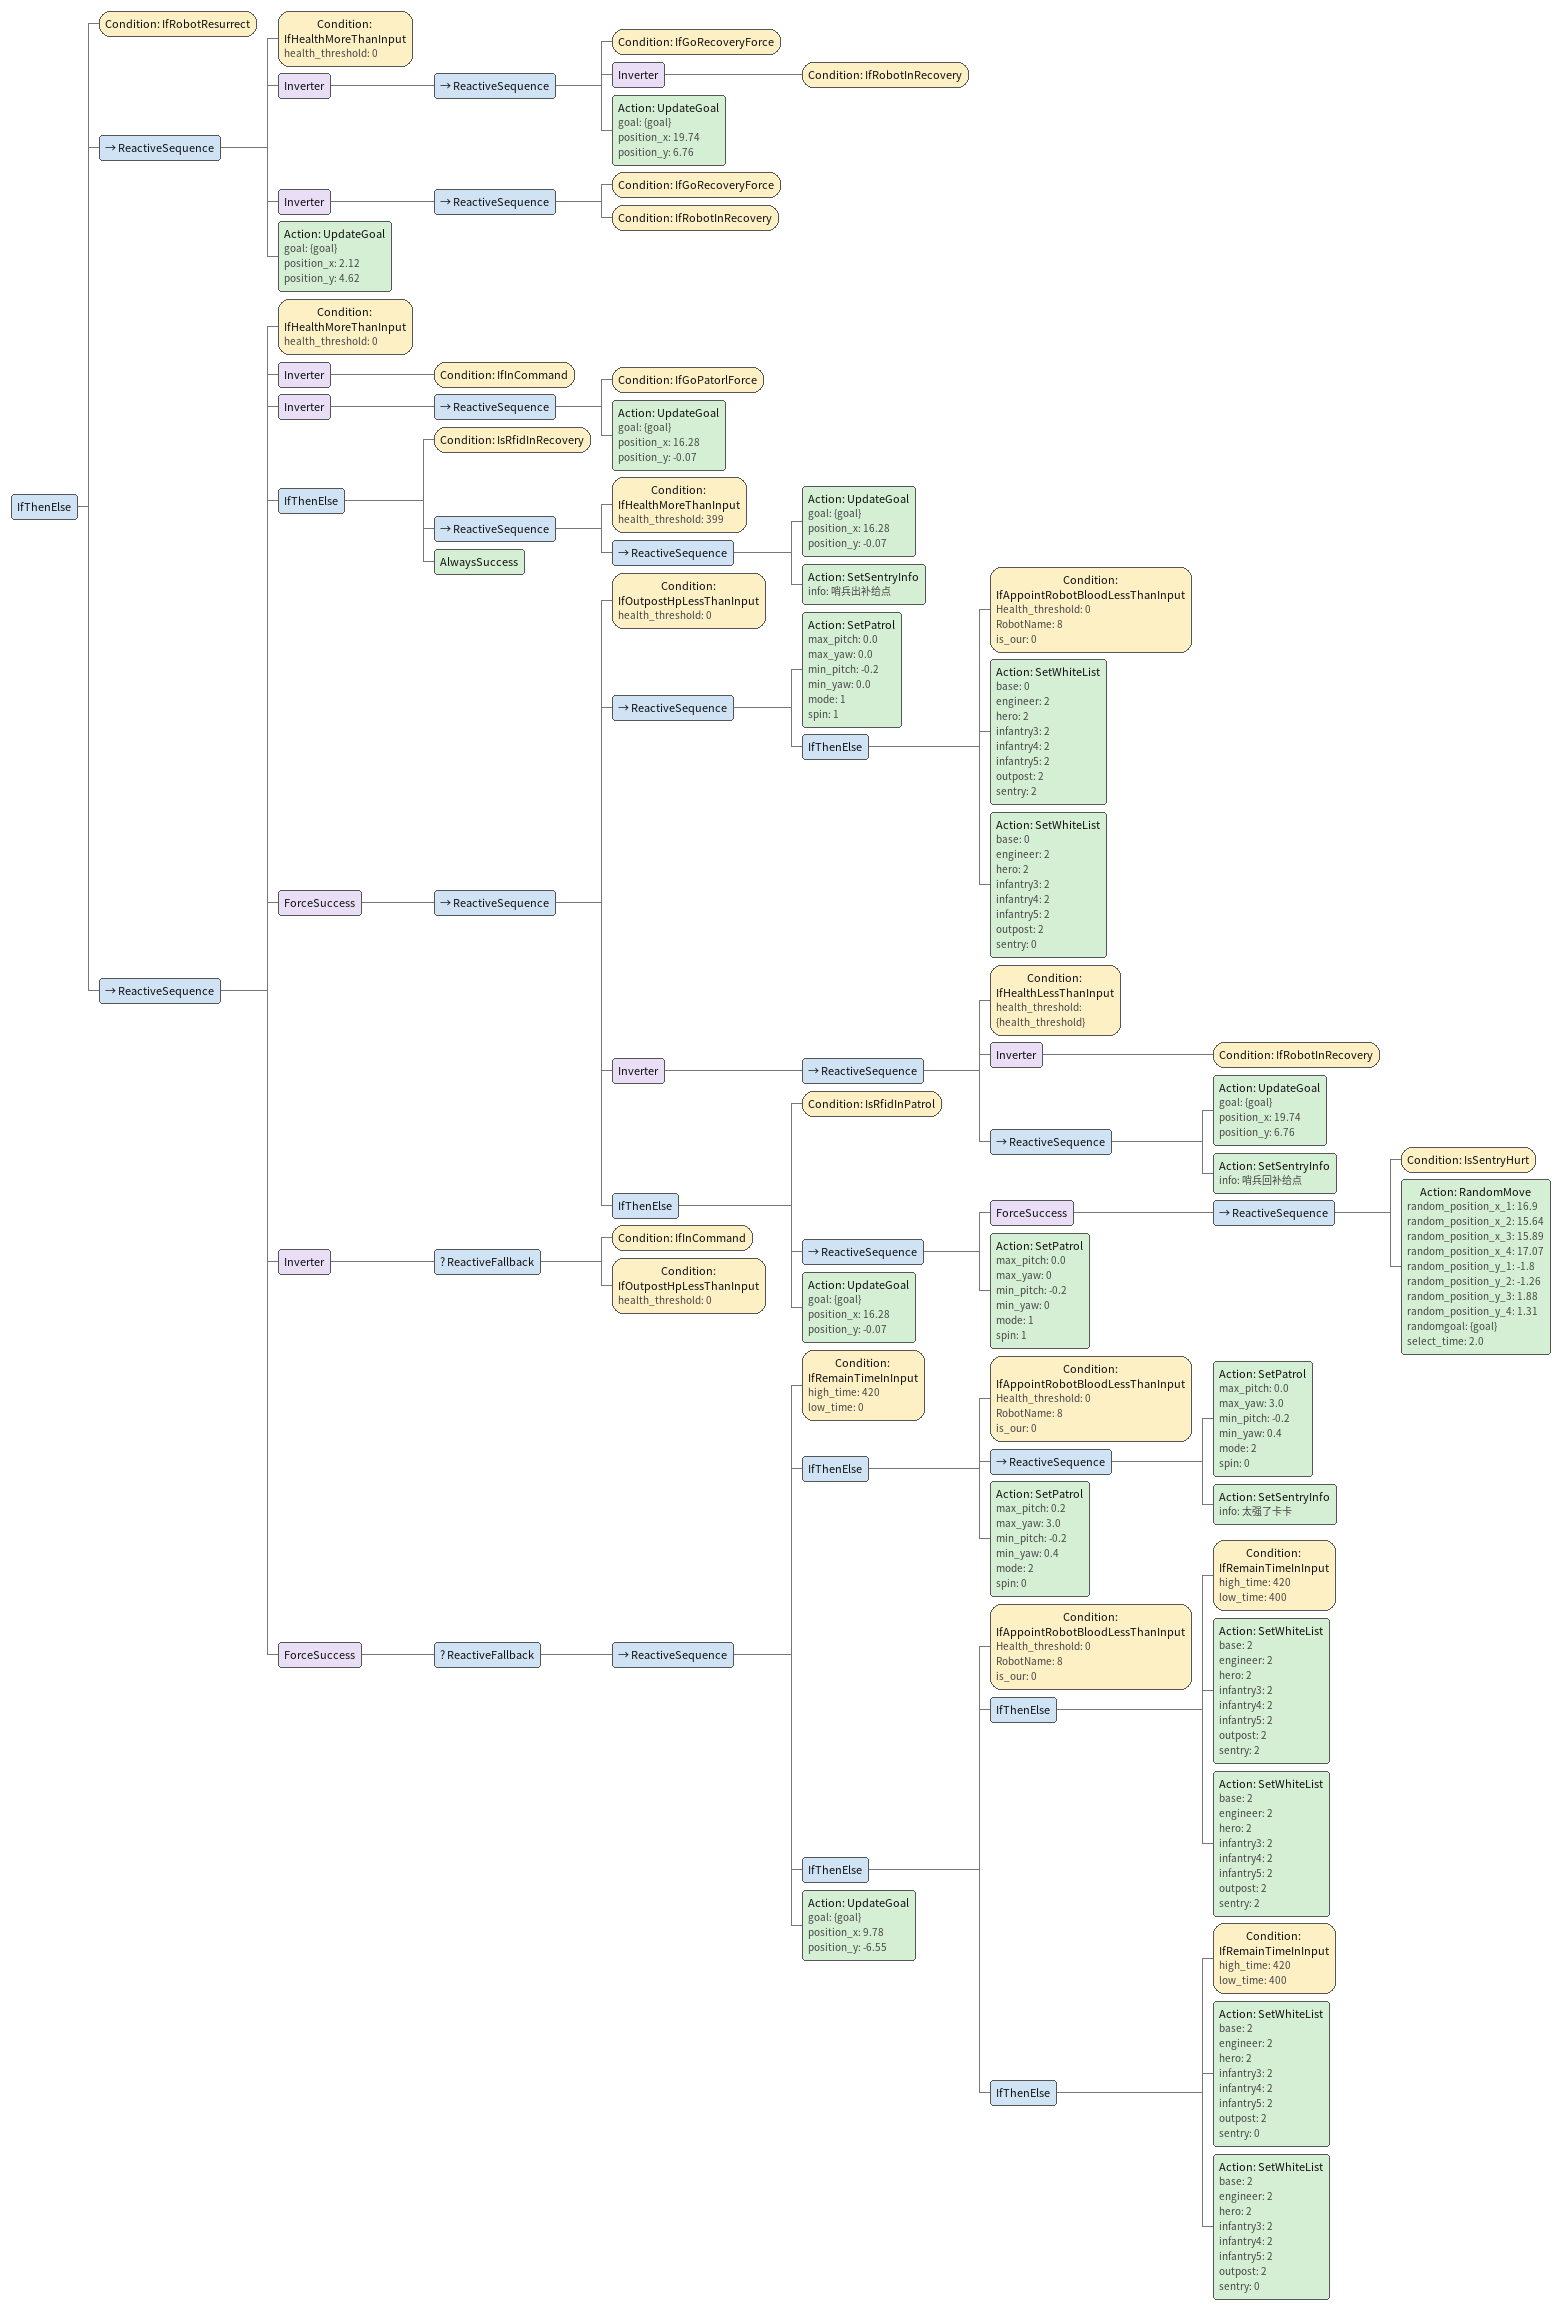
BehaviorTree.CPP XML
<IfThenElse>
    <Condition ID="IfRobotResurrect"/>
    <ReactiveSequence>
        <Condition ID="IfHealthMoreThanInput" health_threshold="0"/>
        <Inverter>
            <ReactiveSequence>
                <Condition ID="IfGoRecoveryForce"/>
                <Inverter>
                    <Condition ID="IfRobotInRecovery"/>
                </Inverter>
                <Action ID="UpdateGoal" goal="{goal}" position_x="19.74" position_y="6.76"/>
            </ReactiveSequence>
        </Inverter>
        <Inverter>
            <ReactiveSequence>
                <Condition ID="IfGoRecoveryForce"/>
                <Condition ID="IfRobotInRecovery"/>
            </ReactiveSequence>
        </Inverter>
        <Action ID="UpdateGoal" goal="{goal}" position_x="2.12" position_y="4.62"/>
    </ReactiveSequence>
    <ReactiveSequence>
        <Condition ID="IfHealthMoreThanInput" health_threshold="0"/>
        <Inverter>
            <Condition ID="IfInCommand"/>
        </Inverter>
        <Inverter>
            <ReactiveSequence>
                <Condition ID="IfGoPatorlForce"/>
                <Action ID="UpdateGoal" goal="{goal}" position_x="16.28" position_y="-0.07"/>
            </ReactiveSequence>
        </Inverter>
        <IfThenElse>
            <Condition ID="IsRfidInRecovery"/>
            <ReactiveSequence>
                <Condition ID="IfHealthMoreThanInput" health_threshold="399"/>
                <ReactiveSequence>
                    <Action ID="UpdateGoal" goal="{goal}" position_x="16.28" position_y="-0.07"/>
                    <Action ID="SetSentryInfo" info="哨兵出补给点"/>
                </ReactiveSequence>
            </ReactiveSequence>
            <AlwaysSuccess/>
        </IfThenElse>
        <ForceSuccess>
            <ReactiveSequence>
                <Condition ID="IfOutpostHpLessThanInput" health_threshold="0"/>
                <ReactiveSequence>
                    <Action ID="SetPatrol" max_pitch="0.0" max_yaw="0.0" min_pitch="-0.2" min_yaw="0.0" mode="1" spin="1"/>
                    <IfThenElse>
                        <Condition Health_threshold="0" ID="IfAppointRobotBloodLessThanInput" RobotName="8" is_our="0"/>
                        <Action ID="SetWhiteList" base="0" engineer="2" hero="2" infantry3="2" infantry4="2" infantry5="2" outpost="2" sentry="2"/>
                        <Action ID="SetWhiteList" base="0" engineer="2" hero="2" infantry3="2" infantry4="2" infantry5="2" outpost="2" sentry="0"/>
                    </IfThenElse>
                </ReactiveSequence>
                <Inverter>
                    <ReactiveSequence>
                        <Condition ID="IfHealthLessThanInput" health_threshold="{health_threshold}"/>
                        <Inverter>
                            <Condition ID="IfRobotInRecovery"/>
                        </Inverter>
                        <ReactiveSequence>
                            <Action ID="UpdateGoal" goal="{goal}" position_x="19.74" position_y="6.76"/>
                            <Action ID="SetSentryInfo" info="哨兵回补给点"/>
                        </ReactiveSequence>
                    </ReactiveSequence>
                </Inverter>
                <IfThenElse>
                    <Condition ID="IsRfidInPatrol"/>
                    <ReactiveSequence>
                        <ForceSuccess>
                            <ReactiveSequence>
                                <Condition ID="IsSentryHurt"/>
                                <Action ID="RandomMove" random_position_x_1="16.9" random_position_x_2="15.64" random_position_x_3="15.89" random_position_x_4="17.07" random_position_y_1="-1.8" random_position_y_2="-1.26" random_position_y_3="1.88" random_position_y_4="1.31" randomgoal="{goal}" select_time="2.0"/>
                            </ReactiveSequence>
                        </ForceSuccess>
                        <Action ID="SetPatrol" max_pitch="0.0" max_yaw="0" min_pitch="-0.2" min_yaw="0" mode="1" spin="1"/>
                    </ReactiveSequence>
                    <Action ID="UpdateGoal" goal="{goal}" position_x="16.28" position_y="-0.07"/>
                </IfThenElse>
            </ReactiveSequence>
        </ForceSuccess>
        <Inverter>
            <ReactiveFallback>
                <Condition ID="IfInCommand"/>
                <Condition ID="IfOutpostHpLessThanInput" health_threshold="0"/>
            </ReactiveFallback>
        </Inverter>
        <ForceSuccess>
            <ReactiveFallback>
                <ReactiveSequence>
                    <Condition ID="IfRemainTimeInInput" high_time="420" low_time="0"/>
                    <IfThenElse>
                        <Condition Health_threshold="0" ID="IfAppointRobotBloodLessThanInput" RobotName="8" is_our="0"/>
                        <ReactiveSequence>
                            <Action ID="SetPatrol" max_pitch="0.0" max_yaw="3.0" min_pitch="-0.2" min_yaw="0.4" mode="2" spin="0"/>
                            <Action ID="SetSentryInfo" info="太强了卡卡"/>
                        </ReactiveSequence>
                        <Action ID="SetPatrol" max_pitch="0.2" max_yaw="3.0" min_pitch="-0.2" min_yaw="0.4" mode="2" spin="0"/>
                    </IfThenElse>
                    <IfThenElse>
                        <Condition Health_threshold="0" ID="IfAppointRobotBloodLessThanInput" RobotName="8" is_our="0"/>
                        <IfThenElse>
                            <Condition ID="IfRemainTimeInInput" high_time="420" low_time="400"/>
                            <Action ID="SetWhiteList" base="2" engineer="2" hero="2" infantry3="2" infantry4="2" infantry5="2" outpost="2" sentry="2"/>
                            <Action ID="SetWhiteList" base="2" engineer="2" hero="2" infantry3="2" infantry4="2" infantry5="2" outpost="2" sentry="2"/>
                        </IfThenElse>
                        <IfThenElse>
                            <Condition ID="IfRemainTimeInInput" high_time="420" low_time="400"/>
                            <Action ID="SetWhiteList" base="2" engineer="2" hero="2" infantry3="2" infantry4="2" infantry5="2" outpost="2" sentry="0"/>
                            <Action ID="SetWhiteList" base="2" engineer="2" hero="2" infantry3="2" infantry4="2" infantry5="2" outpost="2" sentry="0"/>
                        </IfThenElse>
                    </IfThenElse>
                    <Action ID="UpdateGoal" goal="{goal}" position_x="9.78" position_y="-6.55"/>
                </ReactiveSequence>
            </ReactiveFallback>
        </ForceSuccess>
    </ReactiveSequence>
</IfThenElse>
